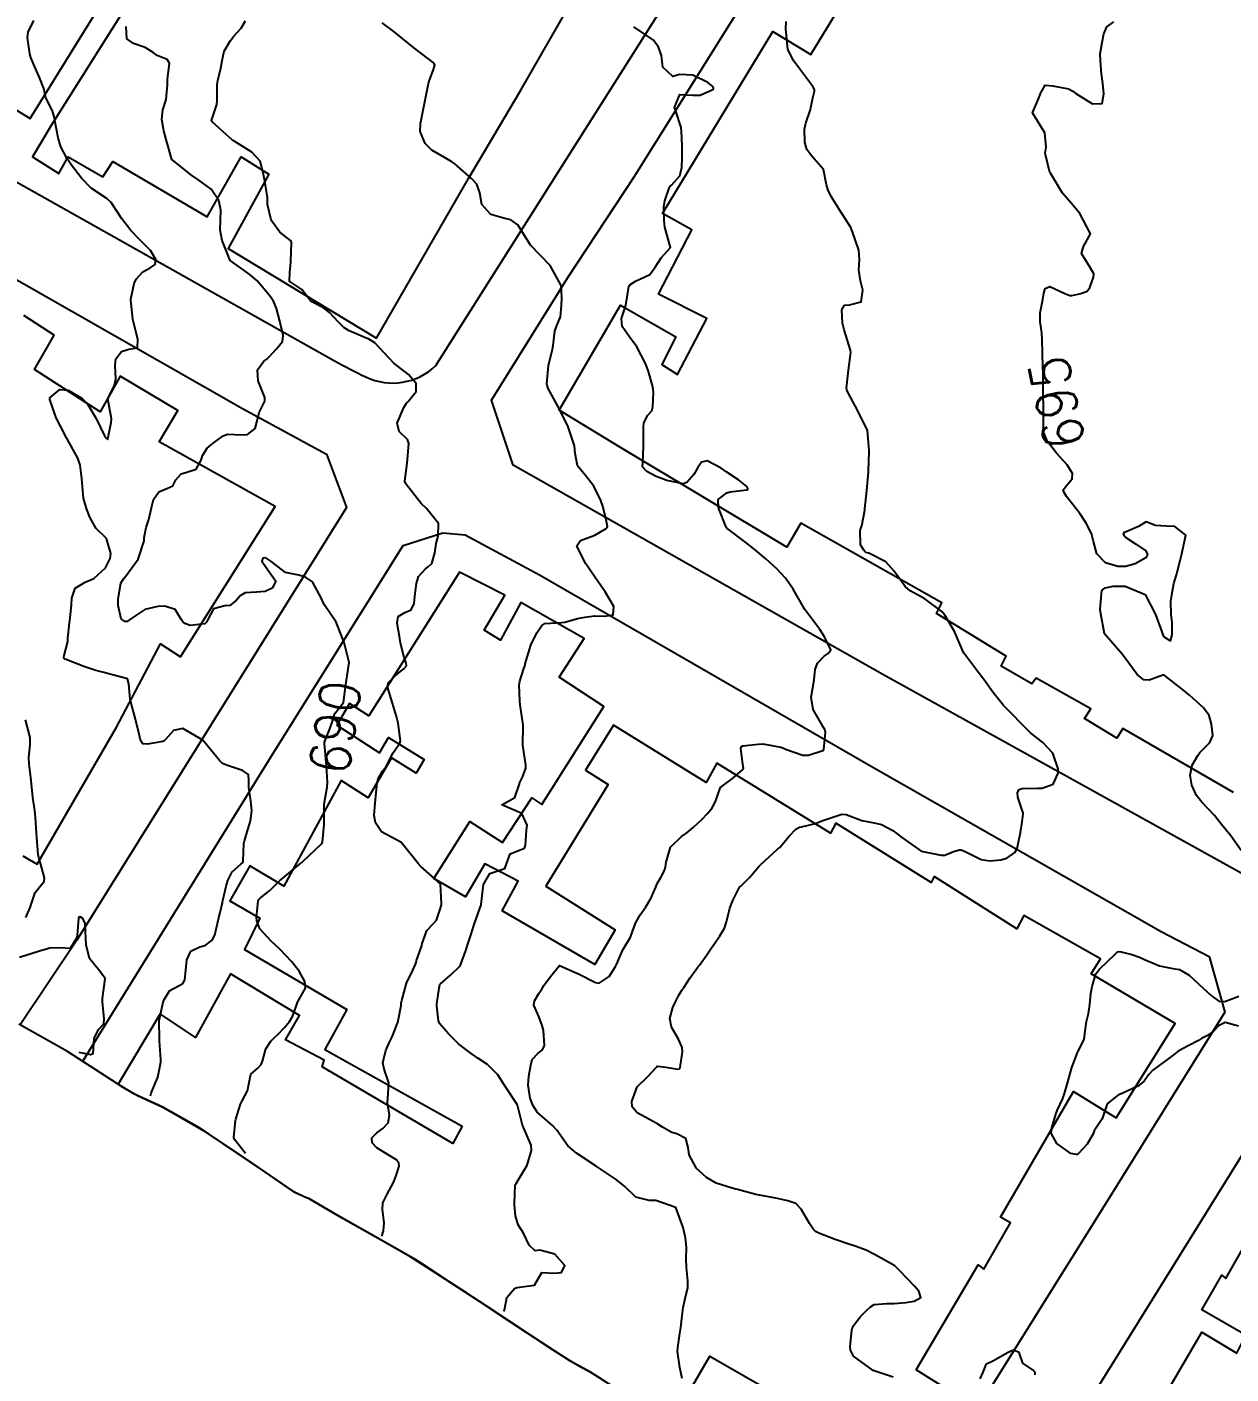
# Model space of a CAD drawing. Header units: metres. Extents: x 286371 to 293043, y 7462578 to 7466404.
# Drawn here: x 287010.4 to 287130.8, y 7465510.8 to 7465645.5 of the extents above; entities that cross this region are included whole.
import ezdxf
from ezdxf.enums import TextEntityAlignment as Align

# ---------------------------------------------------------------- set-up
doc = ezdxf.new("R2010")
doc.units = ezdxf.units.M
doc.header["$MEASUREMENT"] = 0
for name, color, linetype in [('Area', 45, 'Continuous'), ('Cotas', 45, 'Continuous'), ('Curvas de Nivel 1m', 11, 'Continuous'), ('Curvas de Nivel 5m', 15, 'Continuous'), ('Edificações', 30, 'Continuous'), ('Linha Férrea', 20, 'Continuous'), ('Vias primárias', 230, 'Continuous')]:
    doc.layers.add(name, color=color, linetype=linetype)
doc.styles.add('Style-STANDARD', font='STANDARD.shx')

msp = doc.modelspace()

# ---------------------------------------------------------------- linework, layer by layer
at = {"layer": 'Area'}
msp.add_polyline3d([(287068.8, 7465509.65, 696.63), (287066.78, 7465510.94, 692.37), (287064.71, 7465512.08, 693.03), (287059.73, 7465515.3, 700.59), (287059.45, 7465515.5, 699.85), (287054.37, 7465518.89, 691.95), (287052.61, 7465520, 694.46), (287049.84, 7465521.84, 694.36), (287049.21, 7465522.25, 696.16), (287041.52, 7465526.62, 694.98), (287038.59, 7465528.33, 690.77), (287038.28, 7465528.4, 690.9), (287037.1, 7465528.97, 694.26), (287034.2, 7465530.98, 694.22), (287028.58, 7465534.77, 692.46), (287027.62, 7465535.42, 692.41), (287024, 7465537.44, 693.37), (287021.24, 7465538.71, 692.55), (287020.03, 7465539.43, 692.32), (287014.48, 7465543.03, 687.91), (287009.61, 7465545.76, 687.73)], dxfattribs=at)
at = {"layer": 'Curvas de Nivel 1m', "flags": 128}
for points, elevation in [([(287022.76, 7465538.57), (287022.85, 7465538.84), (287023.42, 7465540.22), (287023.44, 7465540.26), (287023.49, 7465540.44), (287023.79, 7465541.94), (287023.81, 7465542.21), (287023.67, 7465544.09), (287023.67, 7465544.21), (287023.65, 7465546.15), (287023.66, 7465546.21), (287024.02, 7465547.8), (287024.13, 7465548.21), (287024.72, 7465549.11), (287025.64, 7465549.6), (287026.02, 7465549.8), (287026.19, 7465550.18), (287026.35, 7465551.49), (287026.42, 7465552.17), (287026.81, 7465553.05), (287027.69, 7465553.47), (287028.23, 7465553.61), (287028.95, 7465554.14), (287029.21, 7465554.64), (287029.55, 7465556.13), (287029.58, 7465556.28), (287029.75, 7465556.92), (287029.96, 7465557.92), (287030, 7465558.12), (287030.34, 7465559.56), (287030.52, 7465560.11), (287030.93, 7465560.98), (287031.82, 7465561.75), (287031.99, 7465561.93), (287032.04, 7465562.09), (287032.12, 7465563.82), (287032.16, 7465564.09), (287032.56, 7465565.4), (287032.78, 7465566.08), (287032.89, 7465567.09), (287032.79, 7465568.08), (287032.59, 7465569.43), (287032.6, 7465570.08), (287032.57, 7465570.7), (287031.96, 7465571.12), (287030.48, 7465571.61), (287029.97, 7465571.81), (287029.67, 7465572.13), (287028, 7465574.15), (287026.02, 7465575.33), (287025.08, 7465575.13), (287024.28, 7465574.21), (287024.15, 7465574.07), (287024, 7465574), (287022.47, 7465573.76), (287022, 7465573.79), (287021.73, 7465574.25), (287021.66, 7465574.6), (287021.28, 7465576.26), (287020.96, 7465577.35), (287020.74, 7465578.26), (287020.59, 7465579.77), (287020.48, 7465580.27), (287020.11, 7465580.39), (287019.96, 7465580.42), (287018.11, 7465580.92), (287017.3, 7465581.13), (287016.12, 7465581.51), (287014.24, 7465582.26), (287014.13, 7465582.32), (287014.1, 7465582.36), (287014.09, 7465582.41), (287014.14, 7465582.61), (287014.49, 7465584.03), (287014.51, 7465584.36), (287014.68, 7465585.87), (287014.74, 7465586.36), (287014.86, 7465587.71), (287014.92, 7465588.35), (287015.24, 7465589.35), (287016.25, 7465589.94), (287017.11, 7465590.32), (287018.27, 7465591.37), (287018.74, 7465592.3), (287018.79, 7465592.8), (287018.36, 7465594.3), (287018.35, 7465594.34), (287018.32, 7465594.37), (287017.34, 7465595.33), (287016.78, 7465596.33), (287016.65, 7465596.63), (287016.36, 7465597.31), (287016.07, 7465598.34), (287015.94, 7465599.88), (287015.92, 7465600.33), (287015.74, 7465601.66), (287015.49, 7465602.34), (287014.46, 7465604.2), (287014.41, 7465604.3), (287014.38, 7465604.36), (287014.26, 7465604.57), (287013.35, 7465606.37), (287012.69, 7465608.22), (287012.72, 7465608.38), (287013.72, 7465609.2), (287014.55, 7465609.14), (287015.94, 7465608.33), (287016.52, 7465607.72), (287017.33, 7465606.31), (287018.18, 7465604.58), (287018.36, 7465604.3), (287018.46, 7465604.24), (287018.5, 7465604.26), (287018.51, 7465604.29), (287018.85, 7465605.93), (287018.87, 7465606.29), (287018.52, 7465608.29), (287019.17, 7465609.66), (287019.32, 7465610.28), (287019.23, 7465611.64), (287019.32, 7465612.28), (287019.88, 7465613), (287020.61, 7465613.26), (287021.47, 7465613.39), (287021.49, 7465614.25), (287021.1, 7465615.81), (287021.01, 7465616.26), (287020.79, 7465618.15), (287020.79, 7465618.26), (287021.15, 7465619.81), (287021.35, 7465620.25), (287022, 7465620.97), (287022.73, 7465621.37), (287023.25, 7465621.71), (287023.32, 7465622.23), (287022.76, 7465623.12), (287021.63, 7465624.25), (287020.79, 7465625.12), (287019.9, 7465626.28), (287018.83, 7465627.92), (287018.39, 7465628.3), (287016.85, 7465629.36), (287015.88, 7465630.34), (287014.88, 7465631.66), (287014.4, 7465632.36), (287013.81, 7465633.47), (287013.53, 7465634.38), (287013.21, 7465636.12), (287013.17, 7465636.38), (287012.96, 7465637.07), (287012.31, 7465638.39), (287012.1, 7465639.3), (287011.68, 7465640.4), (287011.05, 7465641.85), (287010.82, 7465642.42), (287010.71, 7465642.77), (287010.48, 7465644.42), (287010.55, 7465644.96), (287011.11, 7465646.12)], 689), ([(287045.92, 7465524.54), (287046.06, 7465525.07), (287046.15, 7465525.87), (287045.96, 7465527.21), (287045.99, 7465527.87), (287046.43, 7465528.75), (287047.04, 7465529.86), (287047.13, 7465530.07), (287047.35, 7465530.62), (287047.65, 7465531.56), (287047.6, 7465531.85), (287047.37, 7465532.18), (287046.55, 7465532.69), (287045.39, 7465533.38), (287044.94, 7465533.89), (287044.91, 7465534.38), (287045.41, 7465534.88), (287045.99, 7465535.3), (287046.54, 7465535.87), (287046.66, 7465536.64), (287046.48, 7465537.87), (287046.53, 7465538.8), (287046.6, 7465539.87), (287046.14, 7465541.24), (287046.02, 7465541.88), (287046.3, 7465543.1), (287046.64, 7465543.87), (287046.93, 7465544.48), (287047.48, 7465545.86), (287047.5, 7465545.93), (287047.58, 7465546.26), (287047.83, 7465547.63), (287047.85, 7465547.85), (287047.89, 7465548.13), (287048.37, 7465549.84), (287049.05, 7465551.23), (287049.31, 7465551.82), (287049.38, 7465552.1), (287049.68, 7465552.94), (287049.89, 7465553.61), (287049.95, 7465553.81), (287050.41, 7465555.1), (287051.05, 7465555.79), (287051.38, 7465556.14), (287051.75, 7465557.25), (287051.86, 7465557.68), (287051.88, 7465557.78), (287051.78, 7465559.78), (287049.82, 7465561.53), (287049.53, 7465561.82), (287048.17, 7465563.52), (287047.92, 7465563.84), (287047.86, 7465563.91), (287047.73, 7465563.97), (287045.87, 7465564.97), (287045.27, 7465565.88), (287045.15, 7465566.63), (287045.25, 7465567.88), (287045.31, 7465568.5), (287045.44, 7465569.88), (287045.53, 7465570.3), (287045.96, 7465571.05), (287046.33, 7465571.51), (287046.55, 7465571.87), (287046.99, 7465572.86), (287047.7, 7465573.85), (287047.78, 7465574.08), (287047.53, 7465575.85), (287047.38, 7465576.52), (287046.96, 7465577.86), (287046.48, 7465579.48), (287046.55, 7465579.87), (287047.31, 7465580.66), (287048.12, 7465581.28), (287048.38, 7465581.59), (287048.33, 7465581.84), (287048.13, 7465582.4), (287047.78, 7465583.85), (287047.7, 7465584.31), (287047.45, 7465585.86), (287047.55, 7465586.5), (287048.2, 7465586.91), (287048.85, 7465587.18), (287049.13, 7465587.83), (287049.25, 7465588.81), (287049.37, 7465589.83), (287049.57, 7465590.51), (287050.27, 7465591.29), (287050.58, 7465591.5), (287050.89, 7465591.81), (287051.2, 7465592.89), (287051.33, 7465593.8), (287051.55, 7465594.56), (287051.57, 7465595.8), (287050.37, 7465597.3), (287049.85, 7465597.82), (287048.4, 7465599.66), (287048.28, 7465599.85), (287048.2, 7465600.05), (287048.43, 7465601.84), (287048.62, 7465603.83), (287048.47, 7465604.21), (287047.63, 7465605), (287047.43, 7465605.86), (287048.09, 7465607.41), (287048.37, 7465607.84), (287048.44, 7465607.92), (287048.53, 7465608.01), (287049.34, 7465609.02), (287049.33, 7465609.82), (287048.57, 7465610.71), (287047.12, 7465611.86), (287046.59, 7465612.37), (287045.21, 7465613.89), (287044.62, 7465614.25), (287044.04, 7465614.49), (287042.63, 7465615.09), (287042.12, 7465615.41), (287041.57, 7465615.94), (287040.66, 7465616.92), (287040.07, 7465617.37), (287038.92, 7465617.99), (287038.76, 7465618.08), (287038.68, 7465618.21), (287037.91, 7465619.22), (287036.7, 7465620.01), (287036.68, 7465620.02), (287036.67, 7465620.06), (287036.72, 7465620.92), (287036.8, 7465621.96), (287036.8, 7465622.01), (287036.87, 7465623.92), (287036.85, 7465624.01), (287036.78, 7465624.12), (287035.72, 7465624.96), (287034.91, 7465626.04), (287034.81, 7465626.3), (287034.48, 7465627.7), (287034.46, 7465628.05), (287034.46, 7465628.43), (287034.2, 7465630.05), (287034.05, 7465630.88), (287033.73, 7465632.06), (287032.91, 7465632.95), (287031.04, 7465634.1), (287030.93, 7465634.19), (287030.34, 7465634.71), (287028.95, 7465635.98), (287028.88, 7465636.07), (287028.87, 7465636.14), (287028.96, 7465636.43), (287029.4, 7465637.71), (287029.44, 7465638.13), (287029.43, 7465639.71), (287029.49, 7465640.13), (287029.81, 7465641.35), (287029.93, 7465642.12), (287030.13, 7465643.05), (287030.77, 7465644.11), (287030.9, 7465644.28), (287031.08, 7465644.5), (287031.85, 7465645.34), (287032.27, 7465646.09)], 691), ([(287058.06, 7465517.06), (287058.17, 7465517.17), (287058.27, 7465517.69), (287058.42, 7465518.42), (287059.17, 7465519.31), (287059.42, 7465519.42), (287061.17, 7465519.64), (287061.91, 7465520.91), (287063.19, 7465520.86), (287063.87, 7465520.93), (287064.19, 7465521.6), (287063.22, 7465522.76), (287061.72, 7465523.15), (287061.23, 7465523.08), (287060.65, 7465523.65), (287060.06, 7465524.86), (287059.55, 7465525.67), (287059.28, 7465526.58), (287059.17, 7465527.68), (287059.17, 7465527.8), (287059.25, 7465529.68), (287059.27, 7465529.73), (287059.33, 7465529.8), (287060.43, 7465531.65), (287060.87, 7465533.13), (287060.83, 7465533.64), (287060.39, 7465534.66), (287059.98, 7465535.66), (287059.48, 7465537.64), (287059.47, 7465537.66), (287059.45, 7465537.7), (287058.15, 7465539.68), (287057.5, 7465540.69), (287056.46, 7465541.71), (287055.52, 7465542.34), (287054.71, 7465542.92), (287053.62, 7465543.75), (287053.54, 7465543.82), (287052.56, 7465544.77), (287051.69, 7465545.78), (287051.58, 7465546.08), (287051.39, 7465547.58), (287051.39, 7465547.79), (287051.63, 7465549.34), (287051.71, 7465549.71), (287051.76, 7465549.78), (287052.76, 7465550.66), (287053.66, 7465551.53), (287053.76, 7465551.65), (287053.81, 7465551.75), (287054.32, 7465553.11), (287054.52, 7465553.74), (287054.79, 7465554.66), (287055.13, 7465555.73), (287055.29, 7465556.17), (287055.75, 7465557.42), (287055.83, 7465557.65), (287055.85, 7465557.72), (287056.04, 7465559.46), (287056.08, 7465559.72), (287056.7, 7465560.81), (287057.81, 7465561.17), (287058.2, 7465561.3), (287058.35, 7465561.69), (287058.73, 7465562.78), (287059.84, 7465563.21), (287060.16, 7465563.34), (287060.26, 7465563.66), (287060.38, 7465565.14), (287060.43, 7465565.66), (287059.9, 7465566.82), (287057.91, 7465567.69), (287059.19, 7465568.41), (287059.64, 7465569.67), (287059.71, 7465569.9), (287059.96, 7465570.45), (287060.29, 7465571.34), (287060.31, 7465571.66), (287060, 7465573.66), (287060.03, 7465575.66), (287059.73, 7465577.67), (287059.69, 7465578.05), (287059.64, 7465579.67), (287059.71, 7465580.06), (287060.12, 7465581.31), (287060.21, 7465581.58), (287060.23, 7465581.66), (287060.25, 7465581.79), (287060.8, 7465583.65), (287061.41, 7465584.87), (287061.91, 7465585.63), (287062.19, 7465585.82), (287063.87, 7465585.92), (287064.19, 7465585.96), (287065.47, 7465586.3), (287066.2, 7465586.45), (287067.16, 7465586.59), (287068.2, 7465586.56), (287069.03, 7465586.69), (287069.11, 7465587.52), (287068.24, 7465588.99), (287067.83, 7465589.54), (287066.86, 7465590.96), (287066.47, 7465591.56), (287066.28, 7465591.83), (287065.39, 7465593.58), (287065.78, 7465594.1), (287066.32, 7465594.31), (287067.22, 7465594.65), (287068.33, 7465595.33), (287068.44, 7465595.42), (287068.48, 7465595.53), (287068.34, 7465596.18), (287067.99, 7465597.54), (287067.79, 7465598.13), (287067.12, 7465599.55), (287066.41, 7465600.46), (287065.46, 7465601.58), (287065.23, 7465602.8), (287065.17, 7465603.58), (287064.49, 7465605.59), (287063.47, 7465607.61), (287062.55, 7465609.32), (287062.43, 7465609.63), (287062.41, 7465609.78), (287062.58, 7465611.62), (287062.97, 7465613.26), (287063.05, 7465613.62), (287063.22, 7465615.04), (287063.4, 7465615.61), (287063.77, 7465616.49), (287063.87, 7465617.61), (287063.9, 7465618.39), (287063.84, 7465619.61), (287062.73, 7465621.62), (287060.76, 7465623.65), (287059.52, 7465625.67), (287058.8, 7465626.17), (287058.19, 7465626.31), (287056.81, 7465626.7), (287055.92, 7465627.73), (287055.69, 7465628.88), (287055.4, 7465629.74), (287054.86, 7465630.33), (287053.19, 7465631.77), (287052.89, 7465631.99), (287052.4, 7465632.28), (287050.91, 7465633.16), (287050.25, 7465633.81), (287049.74, 7465635.02), (287049.76, 7465635.82), (287049.97, 7465636.82), (287050.17, 7465637.82), (287050.32, 7465638.49), (287050.58, 7465639.81), (287050.67, 7465640.16), (287051.03, 7465641.13), (287051.2, 7465641.65), (287051.15, 7465641.8), (287051.05, 7465641.92), (287050.62, 7465642.24), (287049.07, 7465643.42), (287048.55, 7465643.84), (287047.09, 7465645), (287045.93, 7465645.88)], 692), ([(287097.03, 7465510.45), (287095.04, 7465511.12), (287093.07, 7465512.56), (287092.77, 7465513.16), (287092.73, 7465513.51), (287092.89, 7465515.16), (287092.94, 7465515.33), (287093.11, 7465515.66), (287093.76, 7465516.51), (287094.4, 7465517.14), (287094.78, 7465517.49), (287095.14, 7465517.73), (287096.42, 7465517.83), (287097.14, 7465517.81), (287098.32, 7465517.91), (287099.15, 7465518.04), (287099.79, 7465518.42), (287099.61, 7465519.06), (287099.17, 7465519.55), (287097.72, 7465521.09), (287097.21, 7465521.57), (287096.14, 7465522.19), (287095.23, 7465522.68), (287094.33, 7465523.14), (287093.24, 7465523.54), (287092.69, 7465523.71), (287091.25, 7465524.22), (287089.62, 7465524.85), (287089.26, 7465525.03), (287089.07, 7465525.22), (287088.68, 7465525.82), (287087.85, 7465527.24), (287087.3, 7465527.82), (287086.5, 7465528.07), (287085.31, 7465528.35), (287084.04, 7465528.57), (287083.32, 7465528.7), (287081.46, 7465529.2), (287081.32, 7465529.24), (287080.94, 7465529.34), (287079.33, 7465529.86), (287078.37, 7465530.41), (287077.35, 7465531.36), (287077.34, 7465531.38), (287077.33, 7465531.39), (287076.64, 7465532.67), (287076.53, 7465533.41), (287076.31, 7465534.33), (287075.4, 7465534.78), (287074.89, 7465534.92), (287073.97, 7465535.45), (287073.42, 7465535.8), (287072.68, 7465536.21), (287071.44, 7465536.89), (287070.94, 7465537.49), (287070.92, 7465538.03), (287071.45, 7465539.48), (287071.46, 7465539.51), (287071.48, 7465539.53), (287072.47, 7465540.49), (287073.36, 7465541.46), (287073.43, 7465541.54), (287073.52, 7465541.56), (287074.29, 7465541.44), (287075.5, 7465541.26), (287075.65, 7465541.28), (287075.73, 7465541.42), (287075.98, 7465542.98), (287075.94, 7465543.42), (287075.56, 7465544.24), (287074.86, 7465545.44), (287074.72, 7465546.3), (287075.02, 7465547.43), (287075.2, 7465547.84), (287075.62, 7465548.64), (287075.91, 7465549.14), (287076.09, 7465549.42), (287076.72, 7465550.34), (287077.47, 7465551.4), (287077.55, 7465551.51), (287077.67, 7465551.66), (287078.4, 7465552.67), (287078.88, 7465553.38), (287079.21, 7465553.86), (287079.71, 7465554.58), (287080.16, 7465555.36), (287080.36, 7465555.98), (287080.71, 7465557.34), (287080.99, 7465558.11), (287081.6, 7465559.33), (287081.68, 7465559.44), (287081.79, 7465559.55), (287082.68, 7465560.43), (287083.44, 7465561.3), (287083.62, 7465561.5), (287083.82, 7465561.7), (287084.63, 7465562.48), (287085.52, 7465563.27), (287085.69, 7465563.42), (287085.85, 7465563.58), (287086.62, 7465564.5), (287087.3, 7465565.24), (287087.67, 7465565.45), (287087.88, 7465565.49), (287089.27, 7465565.83), (287089.89, 7465566.07), (287090.72, 7465566.36), (287091.9, 7465566.76), (287092.34, 7465566.73), (287093.89, 7465566.11), (287095.14, 7465565.87), (287095.88, 7465565.71), (287097, 7465565.1), (287097.86, 7465564.45), (287099.84, 7465563.05), (287101.84, 7465562.64), (287102.22, 7465562.64), (287103.08, 7465563.01), (287103.67, 7465563.17), (287103.85, 7465563.17), (287104.32, 7465562.99), (287105.83, 7465562.23), (287106.69, 7465562.09), (287107.82, 7465562.19), (287108.42, 7465562.34), (287109.2, 7465562.91), (287109.43, 7465563.32), (287109.77, 7465564.9), (287109.89, 7465565.76), (287110.05, 7465566.74), (287110.04, 7465566.89), (287109.91, 7465567.25), (287109.49, 7465568.46), (287109.48, 7465568.9), (287109.63, 7465569.2), (287109.94, 7465569.31), (287111.46, 7465569.36), (287111.94, 7465569.36), (287113.03, 7465569.76), (287113.54, 7465570.84), (287113.54, 7465571.28), (287112.99, 7465572.85), (287112.01, 7465573.9), (287110.76, 7465574.88), (287110.03, 7465575.6), (287108.77, 7465576.91), (287108.06, 7465577.6), (287106.99, 7465578.94), (287106.1, 7465580.23), (287105.55, 7465580.96), (287104.14, 7465582.81), (287104.05, 7465582.99), (287103.97, 7465583.16), (287103.17, 7465585), (287102.2, 7465586.66), (287101.89, 7465587.02), (287100.22, 7465588.27), (287098.73, 7465589.07), (287098.24, 7465589.51), (287097.11, 7465591.09), (287096.29, 7465591.97), (287094.59, 7465592.84), (287094.3, 7465592.93), (287094.19, 7465593.02), (287094.11, 7465593.14), (287093.76, 7465593.69), (287093.74, 7465595.14), (287093.9, 7465595.59), (287094.21, 7465597.14), (287094.22, 7465597.28), (287094.39, 7465599.13), (287094.58, 7465600.98), (287094.58, 7465601.13), (287094.63, 7465602.95), (287094.63, 7465603.13), (287094.48, 7465605.13), (287093.46, 7465607.15), (287092.54, 7465608.89), (287092.4, 7465609.17), (287092.37, 7465609.34), (287092.57, 7465611.16), (287092.8, 7465612.96), (287092.78, 7465613.16), (287092.61, 7465613.67), (287092.13, 7465615.17), (287091.98, 7465615.84), (287091.89, 7465617.18), (287092.18, 7465617.66), (287092.67, 7465617.68), (287093.83, 7465617.99), (287094.02, 7465619.14), (287093.78, 7465620.08), (287093.61, 7465621.15), (287093.68, 7465622.21), (287093.59, 7465623.15), (287092.96, 7465624.99), (287092.9, 7465625.16), (287092.8, 7465625.41), (287091.68, 7465627.18), (287090.84, 7465628.51), (287090.52, 7465629.2), (287090.38, 7465629.68), (287090.06, 7465631.21), (287088.9, 7465632.56), (287088.42, 7465633.23), (287088.2, 7465633.96), (287088.16, 7465635.24), (287088.32, 7465635.86), (287088.77, 7465637.23), (287088.81, 7465637.4), (287088.99, 7465638.37), (287089.16, 7465639.06), (287089.17, 7465639.22), (287089.01, 7465639.53), (287087.7, 7465641.24), (287087.05, 7465642.14), (287086.52, 7465643.26), (287086.45, 7465643.89), (287086.31, 7465645.27), (287086.34, 7465646.03)], 694), ([(287075.93, 7465510.31), (287075.7, 7465511.41), (287075.47, 7465513.02), (287075.5, 7465513.42), (287075.7, 7465514.82), (287075.79, 7465515.41), (287075.94, 7465516.61), (287076.05, 7465517.41), (287076.24, 7465518.32), (287076.49, 7465519.4), (287076.52, 7465520.07), (287076.37, 7465521.41), (287076.34, 7465522.29), (287076.36, 7465523.41), (287076.26, 7465524.39), (287076.04, 7465525.41), (287075.29, 7465527.42), (287073.3, 7465528.11), (287072.65, 7465528.12), (287071.31, 7465528.44), (287070.2, 7465529.5), (287069.33, 7465530.23), (287067.35, 7465531.54), (287065.37, 7465532.86), (287064.49, 7465533.59), (287063.42, 7465535.14), (287062.98, 7465535.61), (287061.44, 7465536.96), (287061.01, 7465537.64), (287060.75, 7465538.36), (287060.54, 7465539.65), (287060.61, 7465540.54), (287060.8, 7465541.65), (287060.93, 7465542.23), (287061.53, 7465542.85), (287061.98, 7465543.18), (287062.17, 7465543.63), (287062.07, 7465545.12), (287061.95, 7465545.63), (287061.59, 7465546.5), (287061.1, 7465547.64), (287061.17, 7465548.08), (287061.62, 7465548.83), (287061.93, 7465549.33), (287062.12, 7465549.63), (287062.76, 7465550.5), (287063.66, 7465551.6), (287065.65, 7465550.76), (287067.28, 7465549.91), (287067.64, 7465549.86), (287068.65, 7465550.53), (287069.28, 7465551.52), (287069.39, 7465551.79), (287069.68, 7465552.43), (287070.02, 7465553.18), (287070.21, 7465553.51), (287070.76, 7465554.45), (287071.14, 7465555.49), (287071.29, 7465555.93), (287071.74, 7465556.69), (287072.08, 7465557.15), (287072.31, 7465557.48), (287072.84, 7465558.39), (287073.29, 7465559.46), (287073.44, 7465559.81), (287073.8, 7465560.43), (287074.16, 7465561.1), (287074.27, 7465561.45), (287074.34, 7465561.96), (287074.78, 7465563.44), (287075.86, 7465564.52), (287076.4, 7465564.87), (287077.05, 7465565.4), (287077.46, 7465565.81), (287077.89, 7465566.23), (287078.47, 7465566.8), (287078.95, 7465567.37), (287079.26, 7465568.02), (287079.73, 7465569.36), (287079.82, 7465569.48), (287079.94, 7465569.56), (287080.98, 7465570.31), (287081.96, 7465571.19), (287082.03, 7465571.25), (287082.08, 7465571.32), (287081.97, 7465571.99), (287081.79, 7465573.33), (287081.84, 7465573.48), (287082, 7465573.57), (287083.55, 7465573.75), (287084, 7465573.77), (287085.81, 7465573.45), (287086, 7465573.39), (287086.27, 7465573.26), (287087.99, 7465572.66), (287088.56, 7465572.65), (287089.99, 7465573.1), (287090.06, 7465573.14), (287090.12, 7465573.2), (287090.28, 7465574.94), (287090.2, 7465575.2), (287090.03, 7465575.49), (287089.04, 7465577.22), (287088.84, 7465578.45), (287088.98, 7465579.22), (287089.13, 7465580.19), (287089.24, 7465581.22), (287089.48, 7465581.86), (287090.13, 7465582.55), (287090.53, 7465582.81), (287090.79, 7465583.19), (287090.16, 7465584.49), (287089.71, 7465585.21), (287088.21, 7465587.23), (287087.05, 7465589.25), (287086.26, 7465590.34), (287085.41, 7465591.28), (287084.29, 7465592.28), (287083.07, 7465593.31), (287082.31, 7465593.93), (287080.41, 7465595.35), (287080.34, 7465595.46), (287079.56, 7465597.37), (287079.55, 7465598.2), (287080.39, 7465598.89), (287080.75, 7465598.99), (287082.39, 7465599.19), (287082.49, 7465599.22), (287082.52, 7465599.32), (287082.4, 7465599.53), (287081.57, 7465600.18), (287080.42, 7465600.95), (287079.84, 7465601.36), (287078.43, 7465602.08), (287077.87, 7465601.96), (287077.49, 7465601.4), (287077.09, 7465600.73), (287076.4, 7465599.92), (287076.03, 7465599.79), (287074.4, 7465600.11), (287073.34, 7465600.53), (287072.42, 7465601.02), (287071.96, 7465601.48), (287071.99, 7465601.93), (287072.06, 7465603.48), (287072.06, 7465603.88), (287072.06, 7465605.48), (287072.1, 7465605.87), (287072.5, 7465606.64), (287072.9, 7465607.07), (287073.01, 7465607.47), (287073.07, 7465608.93), (287073.01, 7465609.47), (287072.57, 7465611.02), (287072.41, 7465611.48), (287072.27, 7465611.8), (287071.4, 7465613.49), (287070.63, 7465614.51), (287069.93, 7465615.52), (287069.87, 7465616.3), (287070.27, 7465617.51), (287070.35, 7465617.84), (287070.59, 7465619.51), (287070.63, 7465619.58), (287070.71, 7465619.67), (287071.26, 7465620.04), (287072.72, 7465620.71), (287073.24, 7465621.46), (287073.83, 7465622.37), (287074.76, 7465623.43), (287074.19, 7465625.44), (287074.14, 7465626.1), (287074.12, 7465627.44), (287074.19, 7465628.09), (287074.68, 7465629.44), (287074.75, 7465629.55), (287074.86, 7465629.64), (287075.71, 7465630.59), (287075.9, 7465631.42), (287075.93, 7465632.39), (287075.94, 7465633.42), (287075.89, 7465634.46), (287075.84, 7465635.42), (287075.26, 7465637.14), (287075.18, 7465637.43), (287075.71, 7465638.71), (287076.99, 7465638.66), (287077.73, 7465638.65), (287079, 7465639.21), (287079.08, 7465639.3), (287079.08, 7465639.37), (287079.01, 7465639.5), (287078.49, 7465639.91), (287077.02, 7465640.66), (287075.72, 7465640.73), (287075.02, 7465640.53), (287074.01, 7465641.45), (287073.87, 7465642.63), (287073.58, 7465643.46), (287073.07, 7465644.16), (287071.1, 7465645.49)], 693), ([(287010.32, 7465556.42), (287010.75, 7465557.41), (287011.07, 7465558.4), (287011.24, 7465558.93), (287011.78, 7465559.57), (287012.15, 7465560.03), (287012.18, 7465560.39), (287011.81, 7465561.73), (287011.59, 7465562.4), (287011.53, 7465562.7), (287011.41, 7465564.4), (287011.38, 7465564.88), (287011.26, 7465566.4), (287011.19, 7465567.12), (287011.01, 7465568.41), (287010.89, 7465569.46), (287010.79, 7465570.41), (287010.64, 7465571.75), (287010.61, 7465572.41), (287010.73, 7465573.69), (287010.73, 7465574.41), (287010.28, 7465576.18)], 688), ([(287015.6, 7465542.96), (287016.77, 7465542.71), (287017.03, 7465542.82), (287017.15, 7465544.31), (287017.57, 7465545.22), (287018.11, 7465545.77), (287018.15, 7465546.3), (287017.97, 7465547.94), (287017.96, 7465548.3), (287018.16, 7465549.77), (287018.24, 7465550.3), (287017.66, 7465551.07), (287016.67, 7465552.32), (287016.33, 7465553.69), (287016.31, 7465554.33), (287016.25, 7465555.81), (287016.02, 7465556.33), (287015.74, 7465556.48), (287015.63, 7465556.45), (287015.58, 7465556.34), (287015.43, 7465554.62), (287015.38, 7465554.34), (287014.73, 7465553.31), (287013.69, 7465553.37), (287012.72, 7465553.35), (287011.68, 7465553.04), (287009.67, 7465552.43)], 688), ([(287111.23, 7465510.68), (287111.23, 7465510.87), (287111.05, 7465511.16), (287110.01, 7465511.85), (287109.63, 7465512.9), (287109.08, 7465513.14), (287108.55, 7465512.91), (287107.06, 7465512.08), (287106.3, 7465511.72), (287106, 7465510.96), (287105.71, 7465510.28)], 694)]:
    msp.add_lwpolyline(points, dxfattribs=dict(at, elevation=elevation))
at = {"layer": 'Curvas de Nivel 5m', "flags": 128}
for points, elevation in [([(287131.84, 7465563.13), (287130.8, 7465564.58), (287129.88, 7465565.72), (287129.16, 7465566.61), (287127.91, 7465567.96), (287127.38, 7465568.63), (287126.92, 7465569.66), (287126.74, 7465570.64), (287126.95, 7465571.66), (287127.49, 7465572.63), (287127.69, 7465572.92), (287127.99, 7465573.22), (287128.69, 7465573.93), (287128.99, 7465574.61), (287128.88, 7465575.76), (287128.64, 7465576.62), (287128.06, 7465577.38), (287126.66, 7465578.65), (287126.09, 7465579.13), (287124.11, 7465580.68), (287122.65, 7465580.16), (287122.11, 7465580.18), (287121.43, 7465580.72), (287120.14, 7465582.48), (287119.93, 7465582.75), (287118.17, 7465584.77), (287117.79, 7465586.78), (287117.74, 7465587.25), (287117.87, 7465588.78), (287117.91, 7465589.11), (287118.24, 7465589.39), (287119.03, 7465589.55), (287120.25, 7465589.55), (287122.23, 7465588.71), (287123.28, 7465586.7), (287123.89, 7465584.98), (287124, 7465584.69), (287124.17, 7465584.44), (287124.77, 7465584.08), (287124.93, 7465584.67), (287124.93, 7465585.94), (287124.83, 7465586.68), (287124.81, 7465588.09), (287124.92, 7465588.67), (287125.12, 7465589.8), (287125.38, 7465590.67), (287125.75, 7465592.13), (287125.88, 7465592.66), (287126.32, 7465594.64), (287125.19, 7465595.52), (287124.34, 7465595.54), (287123.27, 7465595.63), (287122.34, 7465595.99), (287121.56, 7465595.5), (287120.33, 7465594.98), (287120.15, 7465594.93), (287120.05, 7465594.75), (287120.32, 7465594.4), (287121.26, 7465593.79), (287122.3, 7465593.09), (287122.46, 7465592.71), (287122.29, 7465592.39), (287121.23, 7465591.78), (287120.28, 7465591.52), (287119.52, 7465591.51), (287118.28, 7465591.87), (287117.39, 7465592.79), (287117.07, 7465594.03), (287116.88, 7465594.8), (287116.34, 7465595.85), (287115.7, 7465596.81), (287114.38, 7465598.52), (287114.16, 7465598.84), (287114.05, 7465599.18), (287114.4, 7465599.64), (287114.94, 7465600.29), (287114.98, 7465600.83), (287114.43, 7465601.68), (287113.37, 7465602.85), (287112.47, 7465604), (287112.11, 7465604.87), (287112.06, 7465605.31), (287112.06, 7465606.87), (287112.06, 7465607.33), (287112.05, 7465608.87), (287112.04, 7465609.38), (287112.03, 7465610.87), (287112.01, 7465611.44), (287111.96, 7465612.87), (287111.94, 7465614.19), (287111.89, 7465614.87), (287111.74, 7465615.97), (287111.75, 7465616.87), (287112.02, 7465618.2), (287112.12, 7465618.86), (287112.23, 7465619.33), (287112.7, 7465619.52), (287114.22, 7465618.83), (287114.69, 7465618.6), (287114.91, 7465618.61), (287115.79, 7465618.81), (287116.44, 7465619.06), (287116.7, 7465619.41), (287117.07, 7465620.44), (287117.11, 7465620.79), (287116.73, 7465621.43), (287115.88, 7465622.81), (287116.06, 7465623.51), (287116.78, 7465624.79), (287115.7, 7465626.81), (287114.83, 7465627.85), (287113.98, 7465628.84), (287112.87, 7465630.67), (287112.78, 7465630.86), (287112.67, 7465631.06), (287112.24, 7465632.86), (287112.34, 7465633.44), (287112.19, 7465634.87), (287110.97, 7465636.88), (287111.58, 7465638.29), (287111.8, 7465638.87), (287112.24, 7465639.64), (287113.01, 7465639.58), (287114.56, 7465639.28), (287115, 7465639.05), (287115.29, 7465638.82), (287116.98, 7465637.77), (287117.95, 7465637.81), (287118.12, 7465638.78), (287117.99, 7465639.81), (287117.88, 7465640.78), (287117.76, 7465642.07), (287117.75, 7465642.78), (287117.93, 7465643.93), (287118.1, 7465644.78), (287118.41, 7465645.47), (287119.11, 7465645.97)], 695), ([(287032.26, 7465532.82), (287031.18, 7465534.21), (287031.1, 7465534.4), (287031.26, 7465536.1), (287031.29, 7465536.24), (287031.43, 7465536.67), (287031.78, 7465537.76), (287031.94, 7465538.09), (287032.46, 7465539.08), (287032.67, 7465540.08), (287032.81, 7465540.76), (287033.5, 7465541.36), (287033.85, 7465541.71), (287033.97, 7465542.06), (287034.32, 7465543.27), (287034.79, 7465544.05), (287035.17, 7465544.42), (287035.55, 7465544.74), (287036.17, 7465545.42), (287036.66, 7465546.02), (287037.02, 7465546.57), (287037.51, 7465548.01), (287037.54, 7465548.07), (287037.61, 7465548.18), (287038.26, 7465549.36), (287038.21, 7465550), (287037.65, 7465551.05), (287036.86, 7465552.02), (287035.69, 7465553.25), (287034.85, 7465554.05), (287033.72, 7465555.28), (287033.4, 7465556.07), (287033.38, 7465556.43), (287033.55, 7465558.07), (287033.61, 7465558.22), (287033.77, 7465558.39), (287034.71, 7465559.12), (287035.65, 7465560.04), (287035.72, 7465560.11), (287035.8, 7465560.17), (287036.8, 7465561.03), (287037.82, 7465561.86), (287037.9, 7465561.92), (287037.99, 7465562), (287039.85, 7465563.75), (287039.98, 7465563.96), (287040.14, 7465565.7), (287040.14, 7465565.96), (287040.14, 7465567.73), (287040.16, 7465567.96), (287040.44, 7465569.45), (287040.46, 7465569.96), (287040.37, 7465571.56), (287040.33, 7465571.96), (287040.16, 7465573.8), (287040.18, 7465573.96), (287040.71, 7465575.27), (287040.93, 7465575.95), (287041.19, 7465576.8), (287042.06, 7465577.93), (287042.31, 7465579.71), (287042.34, 7465579.93), (287042.57, 7465581.47), (287042.63, 7465581.93), (287042.15, 7465583.93), (287041.35, 7465585.95), (287040.21, 7465587.63), (287040, 7465587.97), (287039.87, 7465588.32), (287038.98, 7465589.98), (287038.26, 7465590.46), (287037.62, 7465590.65), (287036.27, 7465590.92), (287034.82, 7465592.05), (287034.29, 7465592.37), (287034.01, 7465592.34), (287033.91, 7465592.06), (287034.28, 7465591.53), (287035.32, 7465590.04), (287034.95, 7465589.34), (287034.24, 7465589), (287033.37, 7465588.94), (287032.24, 7465588.88), (287031.74, 7465588.59), (287031.33, 7465588.1), (287030.7, 7465587.62), (287030.22, 7465587.57), (287029.07, 7465587.27), (287028.46, 7465586.14), (287028.38, 7465585.95), (287028.19, 7465585.79), (287026.73, 7465585.62), (287026.19, 7465585.8), (287025.99, 7465585.98), (287025.86, 7465586.18), (287025.24, 7465587.22), (287024.21, 7465587.54), (287023.52, 7465587.52), (287022.21, 7465587.22), (287020.79, 7465586.27), (287020.44, 7465586.02), (287020.19, 7465586), (287019.83, 7465586.28), (287019.54, 7465587.61), (287019.55, 7465588.28), (287019.82, 7465589.85), (287020.07, 7465590.28), (287020.26, 7465590.51), (287021.54, 7465592.25), (287022.15, 7465594.07), (287022.15, 7465594.24), (287022.14, 7465594.42), (287022.33, 7465595.42), (287022.54, 7465596.03), (287022.61, 7465596.23), (287022.93, 7465597.67), (287023.07, 7465598.22), (287023.61, 7465598.99), (287024.39, 7465599.3), (287025, 7465599.59), (287025.32, 7465600.19), (287025.83, 7465600.77), (287026.42, 7465600.95), (287027.33, 7465601.25), (287027.84, 7465602.15), (287027.98, 7465602.61), (287028.45, 7465603.36), (287028.88, 7465603.72), (287029.42, 7465604.13), (287030.03, 7465604.57), (287030.47, 7465604.74), (287031.89, 7465604.67), (287032.47, 7465604.72), (287033.24, 7465605.31), (287033.44, 7465606.07), (287033.65, 7465606.93), (287034.21, 7465608.06), (287034.19, 7465608.4), (287033.53, 7465610.07), (287033.47, 7465611.17), (287034.12, 7465612.06), (287034.39, 7465612.26), (287034.59, 7465612.44), (287035.36, 7465613.28), (287035.96, 7465614.03), (287036.03, 7465614.62), (287035.71, 7465616.04), (287035.38, 7465617.33), (287035.07, 7465618.05), (287034.68, 7465618.61), (287033.44, 7465620.07), (287032.72, 7465620.7), (287030.74, 7465622.11), (287029.93, 7465624.13), (287029.75, 7465625.17), (287029.76, 7465626.13), (287029.79, 7465627.16), (287029.61, 7465628.13), (287028.85, 7465629.24), (287027.61, 7465630.16), (287026.87, 7465630.66), (287024.89, 7465632.2), (287024.33, 7465634.21), (287024.09, 7465635.07), (287023.89, 7465636.22), (287024.02, 7465637.17), (287024.35, 7465638.21), (287024.47, 7465639.67), (287024.47, 7465640.21), (287024.68, 7465641.84), (287024.44, 7465642.21), (287023.45, 7465642.63), (287023.05, 7465642.9), (287022.23, 7465643.41), (287021.07, 7465643.81), (287020.41, 7465644.27), (287020.33, 7465645.51)], 690), ([(287131.58, 7465545.55), (287130.24, 7465545.92), (287129.58, 7465545.58), (287129.11, 7465545.07), (287128.46, 7465544.61), (287127.88, 7465544.3), (287127.56, 7465544.12), (287126.59, 7465543.6), (287125.54, 7465543.04), (287125.05, 7465542.66), (287123.52, 7465541.52), (287123.03, 7465541.18), (287122.6, 7465540.71), (287122.15, 7465540.06), (287121.49, 7465539.56), (287120.93, 7465539.29), (287119.77, 7465538.75), (287119.56, 7465538.67), (287119.47, 7465538.63), (287118.44, 7465537.78), (287118.1, 7465536.77), (287117.94, 7465536.28), (287117.42, 7465535.49), (287117.14, 7465535.07), (287117.03, 7465534.79), (287116.44, 7465533.75), (287115.57, 7465532.81), (287115.46, 7465532.72), (287115.37, 7465532.7), (287114.81, 7465532.82), (287113.4, 7465533.81), (287112.83, 7465534.85), (287112.89, 7465535.38), (287113.34, 7465536.85), (287113.36, 7465536.93), (287113.45, 7465537.13), (287113.99, 7465538.31), (287114.17, 7465538.83), (287114.48, 7465539.84), (287114.73, 7465540.83), (287114.91, 7465541.43), (287115.43, 7465542.82), (287115.46, 7465542.9), (287115.54, 7465543.06), (287116.13, 7465544.23), (287116.22, 7465544.8), (287116.38, 7465546.01), (287116.58, 7465546.8), (287116.7, 7465547.7), (287116.8, 7465548.8), (287116.93, 7465549.5), (287117.3, 7465550.79), (287117.66, 7465551.24), (287119.23, 7465552.75), (287119.46, 7465552.97), (287119.69, 7465553.01), (287120.9, 7465552.73), (287121.68, 7465552.44), (287122.18, 7465552.21), (287123.67, 7465551.59), (287125, 7465551.33), (287125.66, 7465551.22), (287126.65, 7465550.64), (287127.64, 7465549.72), (287128.85, 7465548.61), (287129.62, 7465548.04), (287130.19, 7465548.01), (287131.62, 7465548.56)], 695)]:
    msp.add_lwpolyline(points, dxfattribs=dict(at, elevation=elevation))
at = {"layer": 'Edificações'}
for points in [[(287131.08, 7465568.93), (287120, 7465575.32), (287119.4, 7465574.34), (287116.17, 7465576.31), (287116.81, 7465577.29), (287111.33, 7465580.35), (287110.92, 7465579.78), (287107.85, 7465581.56), (287108.34, 7465582.55), (287101.38, 7465586.82), (287101.91, 7465587.88), (287087.8, 7465595.86), (287086.4, 7465593.44), (287069.77, 7465603.42), (287063.64, 7465607.14), (287069.76, 7465617.64), (287075.31, 7465614.47), (287073.92, 7465611.72), (287075.47, 7465610.7), (287078.41, 7465616.32), (287073.57, 7465618.75), (287076.9, 7465625.18), (287073.96, 7465626.81), (287085, 7465645.03), (287088.82, 7465642.73), (287095.36, 7465653.5)], [(287020.64, 7465647.99), (287012.84, 7465635.61), (287010.97, 7465632.47), (287013.59, 7465630.83), (287014.53, 7465632.47), (287018.01, 7465630.47), (287019.02, 7465632.01), (287028.43, 7465626.49), (287031.84, 7465632.47), (287034.6, 7465630.75), (287030.55, 7465623.33), (287045.38, 7465614.35), (287054.57, 7465630.32), (287059.81, 7465639.16), (287066.78, 7465651.33)], [(287004.73, 7465639.98), (287010.73, 7465636.3), (287018.66, 7465649.14)], [(287010.01, 7465562.58), (287011.45, 7465561.76), (287019.37, 7465575.44), (287023.78, 7465583.78), (287025.77, 7465582.49), (287035.24, 7465597.52), (287023.65, 7465603.97), (287025.5, 7465607.12), (287019.75, 7465610.55), (287017.74, 7465606.97), (287011.16, 7465611.22), (287013.13, 7465614.64), (287010.09, 7465616.62)]]:
    msp.add_lwpolyline(points, dxfattribs=at)
for points, elevation in [([(287102.99, 7465508.88), (287099.33, 7465511.17), (287105.55, 7465521.68), (287106.11, 7465521.26), (287108.78, 7465525.87), (287107.77, 7465526.46), (287115.07, 7465539.01), (287119.35, 7465536.37), (287125.24, 7465545.82), (287116.84, 7465550.78), (287117.78, 7465552.29), (287110.1, 7465556.62), (287109.42, 7465555.29), (287101.14, 7465560.52), (287100.84, 7465559.92), (287091.31, 7465565.84), (287090.76, 7465564.86), (287079.42, 7465571.86), (287078.35, 7465569.92), (287069.07, 7465575.66), (287066.27, 7465571.16), (287068.53, 7465569.72), (287062.3, 7465559.56), (287069.23, 7465555.17), (287067.22, 7465551.73), (287057.94, 7465557.08), (287059.55, 7465560.04), (287056.2, 7465561.78), (287054.28, 7465558.48), (287051.1, 7465560.31), (287054.71, 7465566.01), (287057.98, 7465563.92), (287060.9, 7465568.37), (287061.91, 7465567.72), (287068.1, 7465577.53), (287063.65, 7465580.45), (287066.13, 7465584.33), (287059.81, 7465587.91), (287057.76, 7465584.16), (287056.15, 7465585.16), (287058.2, 7465588.64), (287053.67, 7465590.95), (287044.6, 7465576.58), (287042.68, 7465577.8), (287041.41, 7465575.65), (287045.68, 7465572.87), (287046.56, 7465574.43), (287050.13, 7465572.21), (287049.35, 7465570.86), (287046.86, 7465572.38), (287044.55, 7465568.38), (287041.85, 7465570.12), (287036.09, 7465559.56), (287032.69, 7465561.57), (287030.69, 7465558.08), (287033.7, 7465556.34), (287032.17, 7465553.23), (287042.41, 7465547.22), (287040.19, 7465543.21), (287053.93, 7465535.54), (287053.01, 7465533.8), (287039.93, 7465541.47), (287040.15, 7465542.16), (287036.27, 7465544.17), (287037.66, 7465546.61), (287030.77, 7465550.79), (287027.28, 7465544.43), (287023.75, 7465546.78), (287019.54, 7465539.76), (287020.63, 7465539.07), (287021.53, 7465538.58), (287024, 7465537.44), (287025.81, 7465536.43), (287028.1, 7465535.09), (287031.39, 7465532.87), (287033.59, 7465531.39), (287037.1, 7465528.97), (287038.59, 7465528.33), (287041.52, 7465526.62), (287046.31, 7465523.9), (287048.56, 7465522.62), (287052.19, 7465520.28), (287056.3, 7465517.6), (287063.01, 7465513.18), (287064.97, 7465511.94), (287065.75, 7465511.51), (287066.78, 7465510.94), (287067.79, 7465510.3)], 691.55), ([(287123.7, 7465507.74), (287127.91, 7465514.96), (287131.42, 7465512.84), (287132.29, 7465514.66), (287127.89, 7465517.19), (287129.9, 7465520.64), (287130.31, 7465520.32), (287140.55, 7465538.31), (287151.64, 7465532.13), (287151.14, 7465531.13), (287152.52, 7465530.49), (287151.73, 7465529.27), (287155.48, 7465527.28), (287156.45, 7465529.01), (287159.77, 7465527.28), (287159.39, 7465526.54), (287166.46, 7465523.11), (287166.23, 7465522.64), (287186.37, 7465512.54), (287185.9, 7465511.71), (287203.17, 7465503.31)], 700.72), ([(287076.56, 7465508.88), (287078.69, 7465512.55), (287088.58, 7465506.89)], 691.55)]:
    msp.add_lwpolyline(points, dxfattribs=dict(at, elevation=elevation))
at = {"layer": 'Linha Férrea'}
for points in [[(286381.9, 7466191.54, -0.034817), (286483.63, 7466136.23), (286637.59, 7466036.03), (286881.46, 7465875.71), (287117.31, 7465719.49, 0.005418), (287238.16, 7465637.94, 0.010292), (287320.61, 7465583.02, 0.018788), (287399.32, 7465533.46, 0.057979), (287521.87, 7465481.39), (287711.72, 7465426.48, -0.002898), (287879.49, 7465377.76), (287927.28, 7465363.25), (287977.96, 7465347.67), (288011.31, 7465337.66), (288037.94, 7465330.83), (288090.19, 7465315.26), (288107.16, 7465310.12)], [(287835.18, 7465381.47, 0.010304), (287693.16, 7465427.51), (287537.99, 7465472.45, -0.040382), (287441.99, 7465506.86, -0.042368), (287320.57, 7465578.57, -0.008489), (287246.96, 7465627.06, -0.004773), (287110.87, 7465718.76), (286883.88, 7465869.13), (286836.14, 7465900.58), (286681.72, 7466001.99, 0.002623), (286488.21, 7466128.28, 0.036116), (286381.9, 7466186.94, 0.036116)]]:
    msp.add_lwpolyline(points, format="xyb", dxfattribs=at)
at = {"layer": 'Vias primárias'}
msp.add_lwpolyline([(286983.15, 7465644.73), (287041.23, 7465612.06, 0.016763), (287044.3, 7465610.47, 0.313094), (287051.31, 7465611.61), (287063.31, 7465630.58), (287078.22, 7465654.15), (287095.74, 7465682.56), (287105.68, 7465698.31, 0.375901), (287104.62, 7465705.07), (287082.37, 7465718.85), (287053.36, 7465736.01), (287031.63, 7465748.7, 0.161774), (287026.86, 7465749.71, 0.190162), (287022.89, 7465747.6), (287006.29, 7465718.16), (286983.56, 7465677.87), (286972.64, 7465658.64, 0.217284), (286972.05, 7465651.89, 0.203198), (286973.61, 7465650.17)], format="xyb", close=True, dxfattribs=at)
for points in [[(287071.13, 7465630.47), (287088.67, 7465658.51), (287111.79, 7465694.99, -0.225298), (287114.67, 7465696.81, -0.159711), (287118.84, 7465695.98), (287118.84, 7465695.98), (287167.29, 7465662.47)], [(287167.29, 7465662.47), (287186.54, 7465649.92, 0.019695), (287188.41, 7465648.8, -0.35977), (287191.12, 7465642.04), (287172.87, 7465614.99), (287157.76, 7465590.72), (287140.9, 7465563.77, -0.083061), (287138.09, 7465560.6, -0.281119), (287133.4, 7465559.98), (287096, 7465580.72), (287059.05, 7465601.65), (287056.88, 7465608.14), (287064.5, 7465620.43), (287071.13, 7465630.47)]]:
    msp.add_lwpolyline(points, format="xyb", dxfattribs=at)
for points, elevation in [([(286935.3, 7465591.57), (286949.98, 7465618.36), (286961.83, 7465639.71, -0.029752), (286963.03, 7465641.61, -0.434073), (286970.02, 7465642.49), (287010.65, 7465619.47), (287031.97, 7465607.3), (287040.38, 7465602.75), (287042.36, 7465597.43), (287015.42, 7465554.15), (287009.73, 7465545.69)], 676.57), ([(287104.36, 7465488.28), (287132.24, 7465533.16), (287137.78, 7465542.03), (287143.92, 7465543.66), (287170.6, 7465528.75), (287242.21, 7465488.3), (287282.25, 7465465.45), (287348.79, 7465428.13), (287397.21, 7465400.84, -0.024236), (287399.67, 7465399.29, -0.200539), (287401.25, 7465396.8, -0.13354), (287400.76, 7465391.79), (287394.5, 7465371.66), (287390.13, 7465356.99), (287384.95, 7465339.56), (287378.76, 7465319.96)], 693.96)]:
    msp.add_lwpolyline(points, format="xyb", dxfattribs=dict(at, elevation=elevation))
at = {"layer": 'Vias primárias', "elevation": 689.12}
msp.add_lwpolyline([(287016, 7465542.05), (287035.01, 7465572.78), (287048.05, 7465593.63), (287052, 7465594.88), (287054.23, 7465594.69), (287061.68, 7465590.67), (287094.78, 7465571.59), (287123.84, 7465555.01), (287128.64, 7465552.5), (287130.22, 7465546.95), (287118.01, 7465527.34), (287104.47, 7465505.67), (287096.56, 7465493.37)], dxfattribs=at)

# ---------------------------------------------------------------- texts
at = {"layer": 'Cotas', "style": 'Style-STANDARD'}
for s, rotation, p in [('695', 101.7519, (287113.38, 7465607.88, 695)), ('690', 81.8471, (287041.24, 7465575.42, 690))]:
    msp.add_text(s, height=4, rotation=rotation, dxfattribs=at).set_placement(p, align=Align.MIDDLE_CENTER)

doc.saveas('drawing.dxf')
